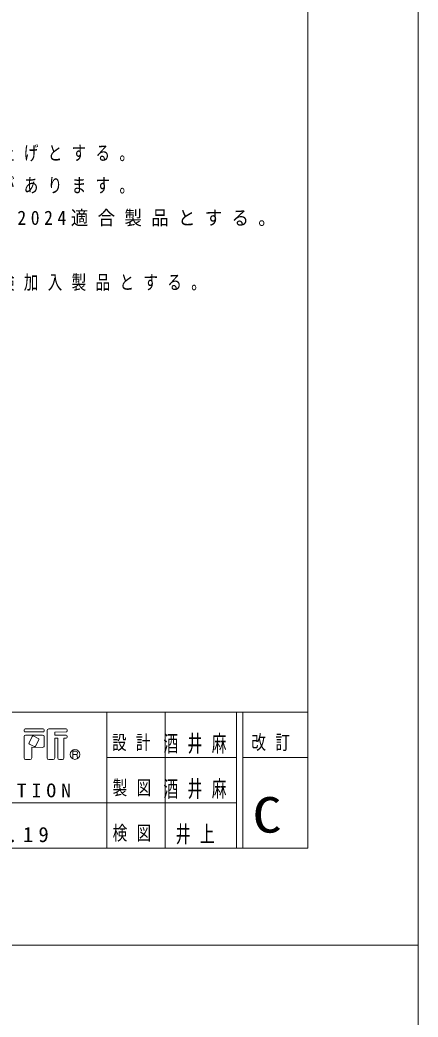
# Model space of a CAD drawing. Units: millimetres on the paper. Extents: x 0 to 420, y -594 to 297.
# Drawn here: x 358.6 to 420, y -11.1 to 143 of the extents above; entities that cross this region are included whole.
import ezdxf
from ezdxf.enums import TextEntityAlignment as Align

# ---------------------------------------------------------------- set-up
doc = ezdxf.new("R2010")
doc.units = ezdxf.units.MM
for name, color, linetype, lineweight in [('0_2', 7, 'Continuous', 13), ('FMT', 7, 'Continuous', 13), ('FMT-TXT', 7, 'Continuous', 13), ('TEXT', 7, 'Continuous', 13)]:
    doc.layers.add(name, color=color, linetype=linetype, lineweight=lineweight)
doc.styles.add('ＭＳ ゴシック', font='')
doc.styles.get('ＭＳ ゴシック').set_extended_font_data('MS Gothic')

msp = doc.modelspace()

# ---------------------------------------------------------------- linework, layer by layer
at = {"layer": '0_2'}
for points in [[(0, 297), (420, 297), (420, 0), (0, 0)], [(0, 0), (420, 0), (420, -297), (0, -297)]]:
    msp.add_lwpolyline(points, close=True, dxfattribs=at)
at = {"layer": 'FMT'}
for p, q in [((403, 272), (403, 15)), ((28, 36), (403, 36)), ((372, 36), (372, 15)), ((381, 36), (381, 15)), ((392, 36), (392, 15)), ((393, 36), (393, 15)), ((372, 29), (392, 29)), ((393, 29), (403, 29)), ((307, 22), (392, 22)), ((403, 15), (28, 15))]:
    msp.add_line(p, q, dxfattribs=at)
at = {"layer": 'FMT-TXT'}
for p, q in [((359.241, 33.11), (359.241, 33.258)), ((359.401, 33.418), (360.14, 33.419)), ((362.178, 32.95), (359.401, 32.95)), ((359.481, 32.471), (361.711, 32.472)), ((360.14, 33.419), (362.178, 33.419)), ((361.711, 32.472), (362.098, 32.472)), ((362.338, 33.259), (362.338, 33.11)), ((362.797, 28.933), (362.797, 33.178)), ((363.037, 33.418), (363.618, 33.419)), ((363.618, 33.419), (365.704, 33.419)), ((365.704, 32.949), (363.973, 32.947)), ((363.973, 32.947), (363.973, 32.474)), ((363.973, 32.474), (365.704, 32.474)), ((365.864, 33.259), (365.864, 33.109)), ((359.241, 28.933), (359.241, 32.231)), ((360.51, 32.258), (360.006, 31.284)), ((360.074, 31.069), (360.774, 30.706)), ((360.726, 32.327), (361.425, 31.964)), ((361.494, 31.749), (360.99, 30.775)), ((362.338, 32.232), (362.338, 30.818)), ((364.444, 32.002), (363.973, 32.002)), ((363.973, 32.002), (363.973, 28.933)), ((364.444, 32.002), (364.444, 28.933)), ((365.704, 32.002), (365.386, 32.002)), ((365.386, 32.002), (365.386, 28.933)), ((365.864, 32.314), (365.864, 32.162)), ((362.097, 30.578), (360.421, 30.581)), ((360.421, 30.581), (360.421, 28.933)), ((366.738, 29.967), (367.24, 29.967)), ((366.738, 29.967), (366.738, 28.941)), ((366.738, 29.478), (367.24, 29.478)), ((360.181, 28.693), (359.481, 28.693)), ((363.733, 28.693), (363.037, 28.693)), ((365.146, 28.693), (364.684, 28.693)), ((367.434, 29.258), (367.48, 28.887))]:
    msp.add_line(p, q, dxfattribs=at)
msp.add_circle((367.088, 29.48), 0.754, dxfattribs=at)
for centre, radius, start, end in [((359.401, 33.258), 0.16, 90.05288, 180), ((359.401, 33.11), 0.16, 180, 270), ((359.481, 32.231), 0.24, 90.00511, 180), ((362.098, 32.232), 0.24, 0, 90), ((362.178, 33.259), 0.16, 0, 90), ((362.178, 33.11), 0.16, 270, 0), ((363.037, 33.178), 0.24, 90.05785, 180), ((365.704, 33.259), 0.16, 0, 90), ((365.704, 33.109), 0.16, 270.09318, 0), ((365.704, 32.314), 0.16, 0, 90), ((360.148, 31.211), 0.16, 152.62013, 242.62013), ((360.652, 32.184), 0.16, 62.62013, 152.62013), ((361.352, 31.822), 0.16, 332.62013, 62.62013), ((362.098, 30.818), 0.24, 269.89827, 0), ((365.704, 32.162), 0.16, 270.11571, 0), ((360.847, 30.848), 0.16, 242.62013, 332.62013), ((367.186, 29.228), 0.25, 7.06977, 90), ((367.24, 29.722), 0.245, 270, 90), ((359.481, 28.933), 0.24, 180, 270), ((360.181, 28.933), 0.24, 270, 0), ((363.037, 28.933), 0.24, 180, 270), ((363.733, 28.933), 0.24, 270, 0), ((364.684, 28.933), 0.24, 180, 270), ((365.146, 28.933), 0.24, 270, 0)]:
    msp.add_arc(centre, radius, start, end, dxfattribs=at)

# ---------------------------------------------------------------- texts
at = {"layer": 'FMT-TXT', "style": 'ＭＳ ゴシック', "width": 1.2}
msp.add_text('C', height=5.499, dxfattribs=at).set_placement((394.464, 15.75), align=Align.BOTTOM_LEFT)
at = {"layer": 'FMT-TXT', "attachment_point": 7, "style": 'ＭＳ ゴシック'}
for s, insert, char_height in [('\\T1.64;\\W0.75;設計', (372.8, 30), 2.199), ('\\T1.64;\\W0.65;酒井麻', (380.725, 29.583), 2.566), ('\\T1.64;\\W0.75;改訂', (394.3, 30), 2.199), ('\\T1.5;\\W1.05;NAKAMURA\\~MFG.\\~CORPORATION', (310.279, 22.825), 2.126), ('\\T1.64;\\W0.75;製図', (372.9, 23), 2.199), ('\\T1.64;\\W0.65;酒井麻', (380.725, 22.583), 2.566), ('\\T1.64;\\W0.75;検図', (372.9, 16), 2.199), ('\\T1.64;\\W0.65;井上', (382.615, 15.583), 2.566), ('\\T1.5;2016.2.19', (342.299, 15.896), 2.346)]:
    msp.add_mtext(s, dxfattribs=dict(at, insert=insert, char_height=char_height))
at = {"layer": 'TEXT', "char_height": 2.199, "attachment_point": 7, "style": 'ＭＳ ゴシック'}
for s, insert in [('\\T1.64;\\W0.75;※\u3000亜鉛メッキ鋼管／鋼板は、ポリエステル粉体塗装仕上げとする。', (263.268, 121.047)), ('\\T1.64;\\W0.75;※\u3000アクセサリー類の形状寸法は、設計値と異なる場合があります。', (263.268, 116.047)), ('\\T1.53;\\W0.9;※\u3000本製品は、遊具の安全に関する規準JPFA-SP-S:2024適合製品とする。', (263.268, 111.047)), ('\\T1.64;\\W0.75;※\u3000本製品は、（一社）日本公園施設業協会賠償責任保険加入製品とする。', (263.268, 101.047))]:
    msp.add_mtext(s, dxfattribs=dict(at, insert=insert))

doc.saveas('drawing.dxf')
